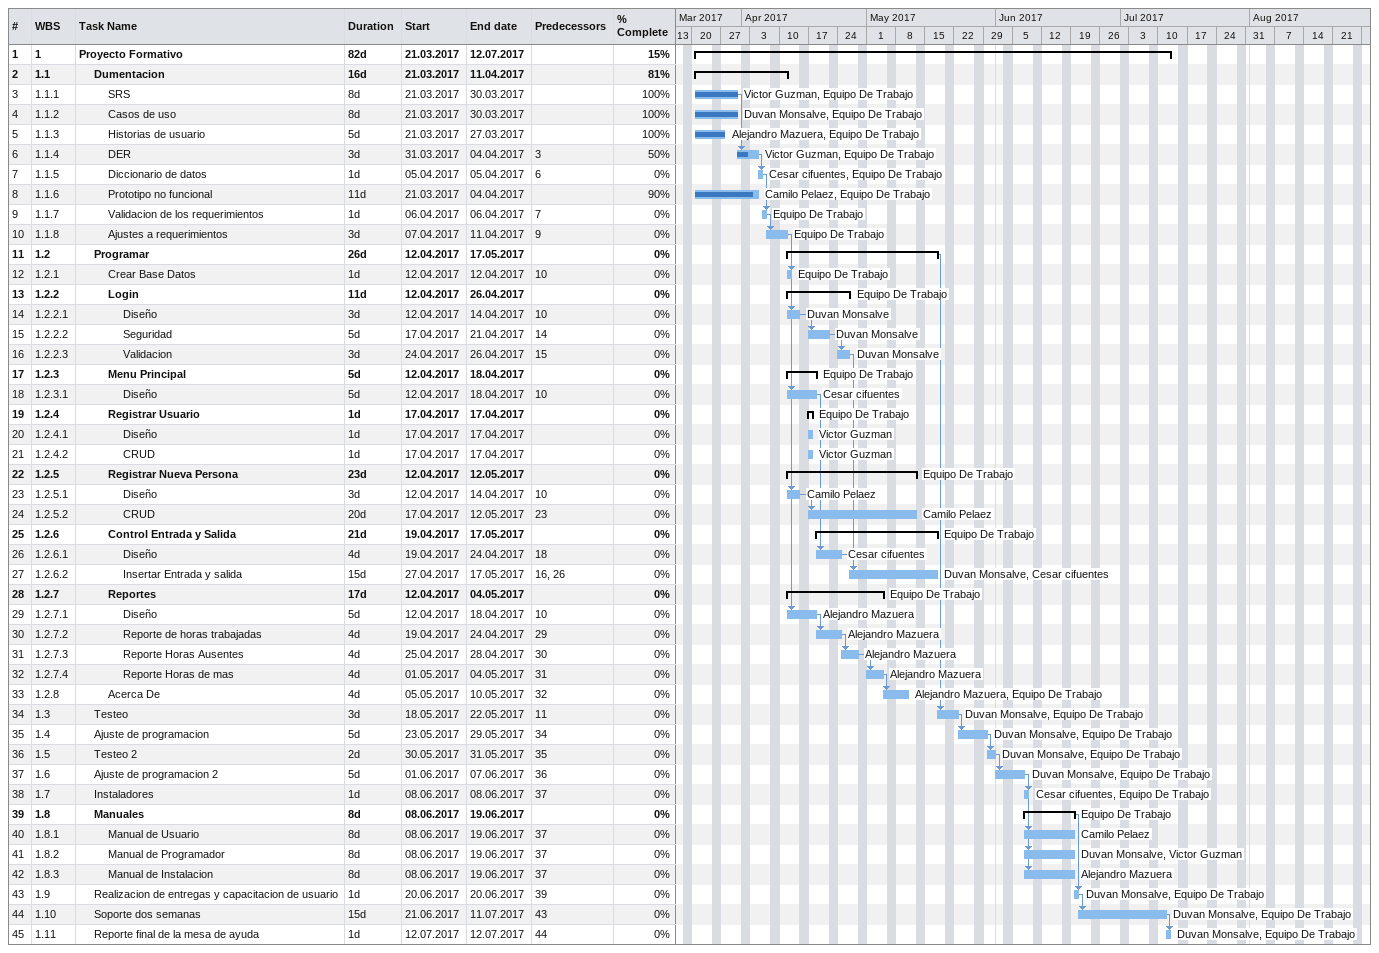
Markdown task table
| ID | WBS | Task | Duration | Start | Finish | Predecessors | Resources | % complete |
|---|---|---|---|---|---|---|---|---|
| 1 | 1 | **Proyecto Formativo** | 82d | 2017-03-21 | 2017-07-12 |  |  | 15 |
| 2 | 1.1 | **Dumentacion** | 16d | 2017-03-21 | 2017-04-11 |  |  | 81 |
| 3 | 1.1.1 | SRS | 8d | 2017-03-21 | 2017-03-30 |  | Victor Guzman, Equipo De Trabajo | 100 |
| 4 | 1.1.2 | Casos de uso | 8d | 2017-03-21 | 2017-03-30 |  | Duvan Monsalve, Equipo De Trabajo | 100 |
| 5 | 1.1.3 | Historias de usuario | 5d | 2017-03-21 | 2017-03-27 |  | Alejandro Mazuera, Equipo De Trabajo | 100 |
| 6 | 1.1.4 | DER | 3d | 2017-03-31 | 2017-04-04 | 3 | Victor Guzman, Equipo De Trabajo | 50 |
| 7 | 1.1.5 | Diccionario de datos | 1d | 2017-04-05 | 2017-04-05 | 6 | Cesar cifuentes, Equipo De Trabajo | 0 |
| 8 | 1.1.6 | Prototipo no funcional | 11d | 2017-03-21 | 2017-04-04 |  | Camilo Pelaez, Equipo De Trabajo | 90 |
| 9 | 1.1.7 | Validacion de los requerimientos | 1d | 2017-04-06 | 2017-04-06 | 7 | Equipo De Trabajo | 0 |
| 10 | 1.1.8 | Ajustes a requerimientos | 3d | 2017-04-07 | 2017-04-11 | 9 | Equipo De Trabajo | 0 |
| 11 | 1.2 | **Programar** | 26d | 2017-04-12 | 2017-05-17 |  |  | 0 |
| 12 | 1.2.1 | Crear Base Datos | 1d | 2017-04-12 | 2017-04-12 | 10 | Equipo De Trabajo | 0 |
| 13 | 1.2.2 | **Login** | 11d | 2017-04-12 | 2017-04-26 |  | Equipo De Trabajo | 0 |
| 14 | 1.2.2.1 | Diseño | 3d | 2017-04-12 | 2017-04-14 | 10 | Duvan Monsalve | 0 |
| 15 | 1.2.2.2 | Seguridad | 5d | 2017-04-17 | 2017-04-21 | 14 | Duvan Monsalve | 0 |
| 16 | 1.2.2.3 | Validacion | 3d | 2017-04-24 | 2017-04-26 | 15 | Duvan Monsalve | 0 |
| 17 | 1.2.3 | **Menu Principal** | 5d | 2017-04-12 | 2017-04-18 |  | Equipo De Trabajo | 0 |
| 18 | 1.2.3.1 | Diseño | 5d | 2017-04-12 | 2017-04-18 | 10 | Cesar cifuentes | 0 |
| 19 | 1.2.4 | **Registrar Usuario** | 1d | 2017-04-17 | 2017-04-17 |  | Equipo De Trabajo | 0 |
| 20 | 1.2.4.1 | Diseño | 1d | 2017-04-17 | 2017-04-17 |  | Victor Guzman | 0 |
| 21 | 1.2.4.2 | CRUD | 1d | 2017-04-17 | 2017-04-17 |  | Victor Guzman | 0 |
| 22 | 1.2.5 | **Registrar Nueva Persona** | 23d | 2017-04-12 | 2017-05-12 |  | Equipo De Trabajo | 0 |
| 23 | 1.2.5.1 | Diseño | 3d | 2017-04-12 | 2017-04-14 | 10 | Camilo Pelaez | 0 |
| 24 | 1.2.5.2 | CRUD | 20d | 2017-04-17 | 2017-05-12 | 23 | Camilo Pelaez | 0 |
| 25 | 1.2.6 | **Control Entrada y Salida** | 21d | 2017-04-19 | 2017-05-17 |  | Equipo De Trabajo | 0 |
| 26 | 1.2.6.1 | Diseño | 4d | 2017-04-19 | 2017-04-24 | 18 | Cesar cifuentes | 0 |
| 27 | 1.2.6.2 | Insertar Entrada y salida | 15d | 2017-04-27 | 2017-05-17 | 16, 26 | Duvan Monsalve, Cesar cifuentes | 0 |
| 28 | 1.2.7 | **Reportes** | 17d | 2017-04-12 | 2017-05-04 |  | Equipo De Trabajo | 0 |
| 29 | 1.2.7.1 | Diseño | 5d | 2017-04-12 | 2017-04-18 | 10 | Alejandro Mazuera | 0 |
| 30 | 1.2.7.2 | Reporte de horas trabajadas | 4d | 2017-04-19 | 2017-04-24 | 29 | Alejandro Mazuera | 0 |
| 31 | 1.2.7.3 | Reporte Horas Ausentes | 4d | 2017-04-25 | 2017-04-28 | 30 | Alejandro Mazuera | 0 |
| 32 | 1.2.7.4 | Reporte Horas de mas | 4d | 2017-05-01 | 2017-05-04 | 31 | Alejandro Mazuera | 0 |
| 33 | 1.2.8 | Acerca De | 4d | 2017-05-05 | 2017-05-10 | 32 | Alejandro Mazuera, Equipo De Trabajo | 0 |
| 34 | 1.3 | Testeo | 3d | 2017-05-18 | 2017-05-22 | 11 | Duvan Monsalve, Equipo De Trabajo | 0 |
| 35 | 1.4 | Ajuste de programacion | 5d | 2017-05-23 | 2017-05-29 | 34 | Duvan Monsalve, Equipo De Trabajo | 0 |
| 36 | 1.5 | Testeo 2 | 2d | 2017-05-30 | 2017-05-31 | 35 | Duvan Monsalve, Equipo De Trabajo | 0 |
| 37 | 1.6 | Ajuste de programacion 2 | 5d | 2017-06-01 | 2017-06-07 | 36 | Duvan Monsalve, Equipo De Trabajo | 0 |
| 38 | 1.7 | Instaladores | 1d | 2017-06-08 | 2017-06-08 | 37 | Cesar cifuentes, Equipo De Trabajo | 0 |
| 39 | 1.8 | **Manuales** | 8d | 2017-06-08 | 2017-06-19 |  | Equipo De Trabajo | 0 |
| 40 | 1.8.1 | Manual de Usuario | 8d | 2017-06-08 | 2017-06-19 | 37 | Camilo Pelaez | 0 |
| 41 | 1.8.2 | Manual de Programador | 8d | 2017-06-08 | 2017-06-19 | 37 | Duvan Monsalve, Victor Guzman | 0 |
| 42 | 1.8.3 | Manual de Instalacion | 8d | 2017-06-08 | 2017-06-19 | 37 | Alejandro Mazuera | 0 |
| 43 | 1.9 | Realizacion de entregas y capacitacion de usuario | 1d | 2017-06-20 | 2017-06-20 | 39 | Duvan Monsalve, Equipo De Trabajo | 0 |
| 44 | 1.10 | Soporte dos semanas | 15d | 2017-06-21 | 2017-07-11 | 43 | Duvan Monsalve, Equipo De Trabajo | 0 |
| 45 | 1.11 | Reporte final de la mesa de ayuda | 1d | 2017-07-12 | 2017-07-12 | 44 | Duvan Monsalve, Equipo De Trabajo | 0 |
